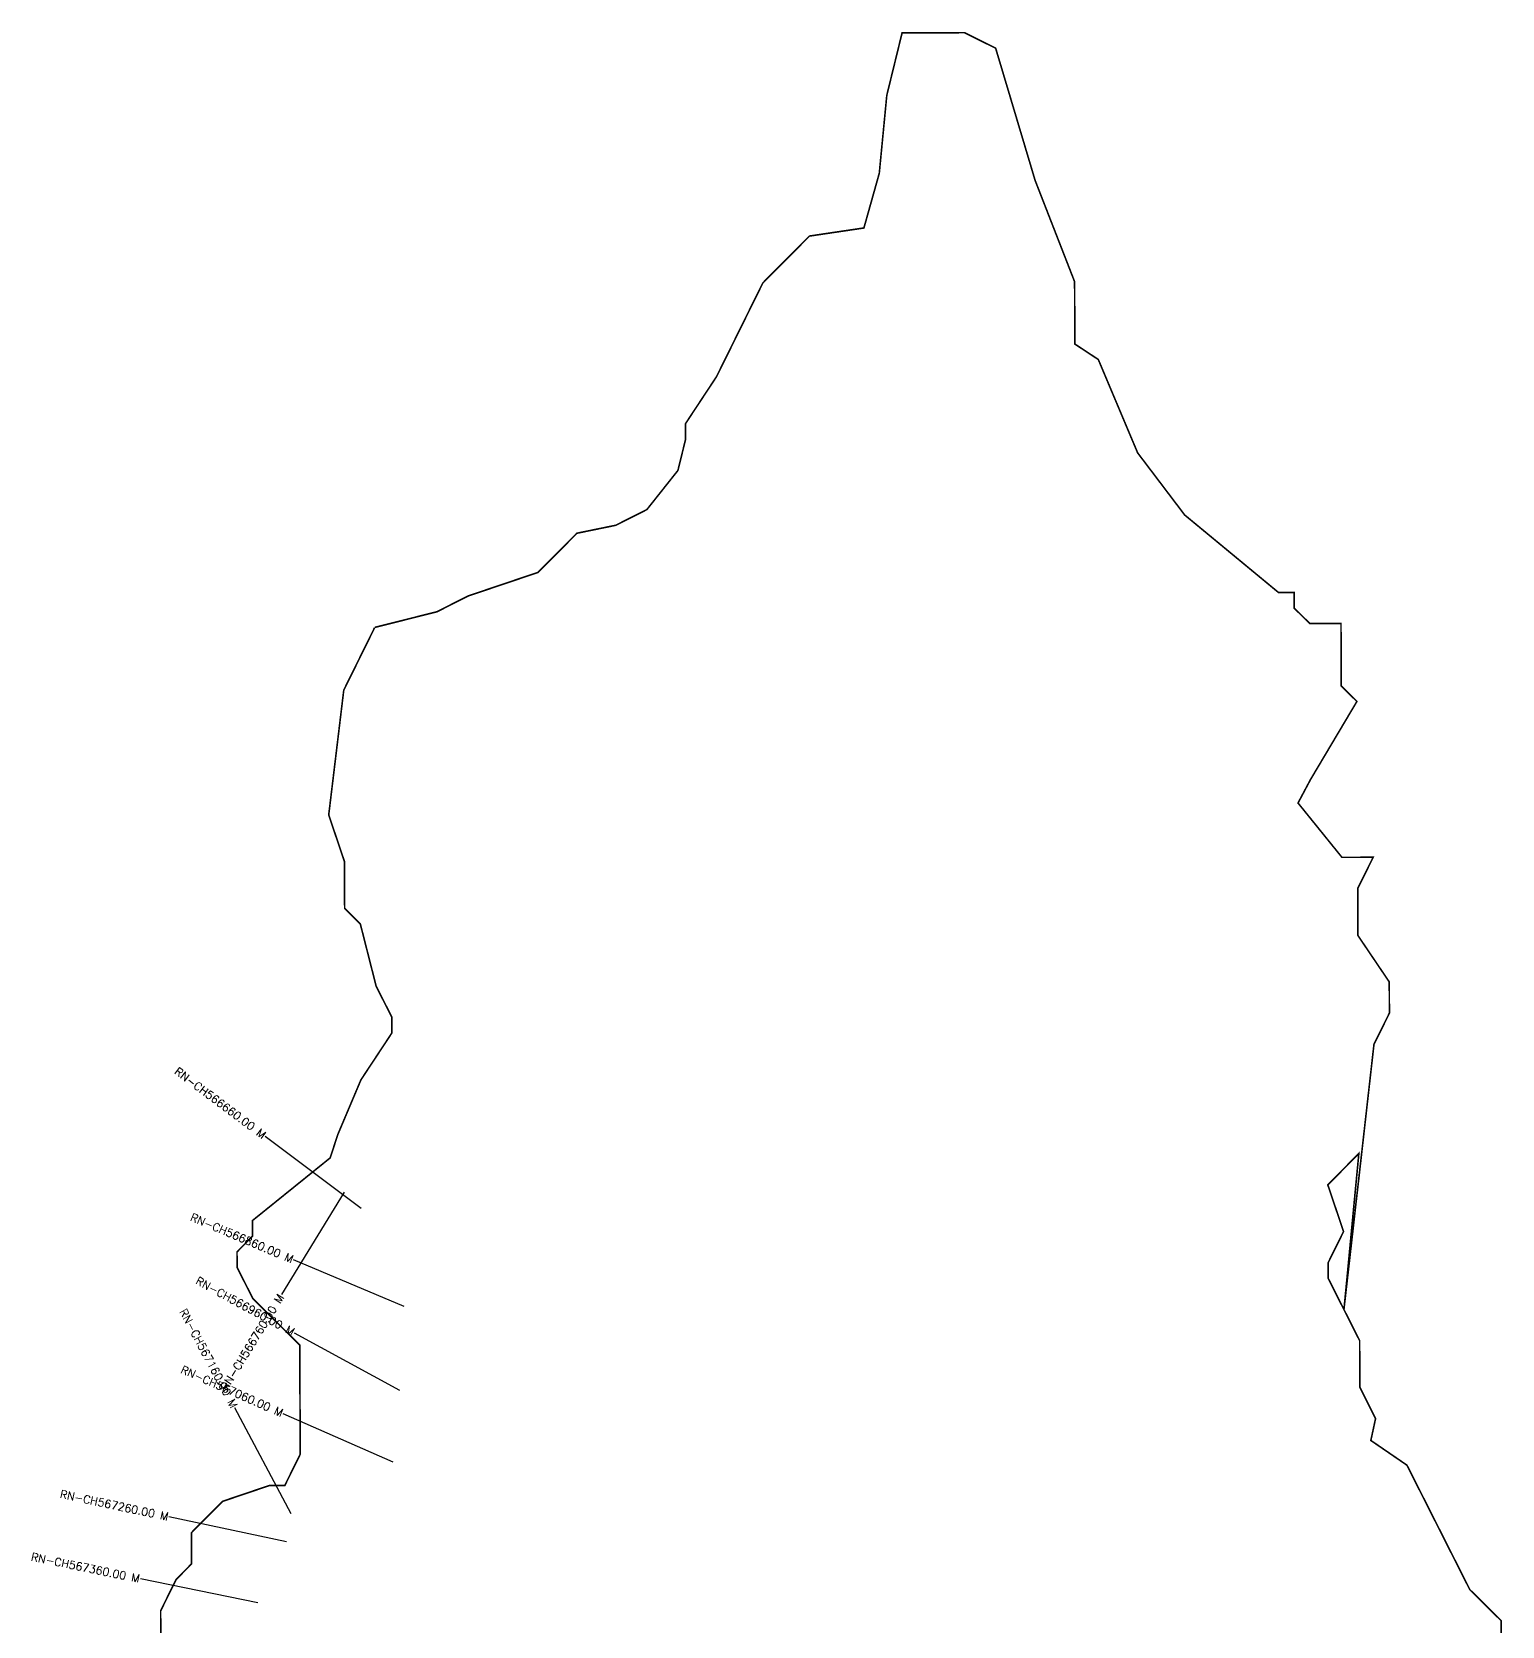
# Model space of a CAD drawing. Header units: metres. Extents: x 320421 to 323054, y 1841156 to 1849189.
# Drawn here: x 320433 to 322270, y 1847197 to 1849189 of the extents above; entities that cross this region are included whole.
import ezdxf
from ezdxf.enums import TextEntityAlignment as Align

# ---------------------------------------------------------------- set-up
doc = ezdxf.new("R2010")
doc.units = ezdxf.units.M
doc.layers.add('CS', color=134, linetype='Continuous')
doc.layers.add('CSMark', color=6, linetype='Continuous')
doc.styles.get("Standard").update_dxf_attribs({"font": 'simplex.shx'})

msp = doc.modelspace()

# ---------------------------------------------------------------- linework, layer by layer
at = {"color": 6, "const_width": 2, "flags": 128}
for points in [[(320861.5, 1848445), (320939.1, 1848464.5), (320978, 1848484.2), (321065.5, 1848513.7), (321114, 1848562.6), (321162.7, 1848572.6), (321201.5, 1848592.2), (321240.3, 1848641.1), (321249.2, 1848677.3), (321249.9, 1848680.1), (321249.8, 1848699.6), (321279.5, 1848744.6), (321288.5, 1848758.2), (321346.4, 1848875.3), (321404.6, 1848933.9), (321472.7, 1848944), (321491.9, 1849012.3), (321501.3, 1849109.7), (321520.4, 1849187.7), (321598.3, 1849188), (321637.3, 1849168.7), (321686.7, 1849003.3), (321736, 1848876.9), (321736.3, 1848799), (321765.6, 1848779.7), (321814.8, 1848663), (321873.6, 1848585.4), (321990.9, 1848488.5), (322010.3, 1848488.5), (322010.4, 1848469.1), (322030, 1848449.7), (322068.9, 1848449.8), (322069.2, 1848371.9), (322088.8, 1848352.5), (322030.8, 1848254.9), (322015.2, 1848225.6), (322070.1, 1848157.7), (322109.1, 1848157.8), (322089.8, 1848118.8), (322089.8, 1848060.4), (322129.2, 1848002.1), (322129.4, 1847963.1), (322110.1, 1847924.1), (322090.8, 1847753.3), (322087.6, 1847725.4), (322082.9, 1847683.5), (322072.9, 1847595.8), (322072.7, 1847594.3), (322072.7, 1847593.8), (322072.6, 1847593.1), (322072.6, 1847592.9), (322072.6, 1847592.9), (322072.6, 1847592.8), (322072.6, 1847592.8), (322072.6, 1847592.8), (322072.6, 1847592.8), (322072.6, 1847592.9), (322072.6, 1847593), (322072.9, 1847595.7), (322073.1, 1847597.9), (322073.9, 1847606.5), (322074.8, 1847615.7), (322077, 1847638.6), (322081, 1847680.7), (322091.2, 1847787.7), (322052.4, 1847748.5), (322072.1, 1847690.2), (322052.8, 1847651.2), (322052.9, 1847631.7), (322092.2, 1847553.9), (322092.5, 1847495.5), (322112.1, 1847456.6), (322106.2, 1847429.2), (322151.3, 1847398.3), (322229.9, 1847242.8), (322269, 1847204.1), (322269.2, 1847145.7)], [(320594.4, 1847080.1), (320593.9, 1847216.4), (320613.2, 1847255.5), (320632.5, 1847275), (320632.4, 1847314), (320671.2, 1847353.1), (320729.5, 1847372.8), (320749, 1847372.9), (320766.4, 1847408.1), (320768.3, 1847412), (320767.7, 1847548.3), (320709.1, 1847606.5), (320689.4, 1847645.4), (320689.3, 1847664.8), (320708.7, 1847684.4), (320708.6, 1847703.9), (320805.7, 1847782.2), (320815.3, 1847811.5), (320844.2, 1847879.8), (320882.9, 1847938.4), (320882.9, 1847957.8), (320863.2, 1847996.7), (320843.4, 1848074.5), (320823.8, 1848094), (320823.6, 1848152.4), (320803.9, 1848210.7), (320822.7, 1848366.6), (320861.3, 1848444.7)]]:
    msp.add_lwpolyline(points, dxfattribs=at)
at = {"layer": 'CS'}
for p, q in [((320844.5, 1847718.9), (320724.5, 1847808.8)), ((320823.1, 1847739.6), (320744.8, 1847611.7)), ((320898.2, 1847596.5), (320760, 1847654.8)), ((320892.8, 1847491.7), (320761.1, 1847563.4)), ((320756.9, 1847337.5), (320686.6, 1847470)), ((320884.3, 1847402.2), (320747.1, 1847462.6)), ((320751.1, 1847302.5), (320604.3, 1847333.7)), ((320715.4, 1847226.4), (320568.5, 1847256.3))]:
    msp.add_line(p, q, dxfattribs=at)

# ---------------------------------------------------------------- texts
at = {"layer": 'CSMark'}
for s, rotation, p in [('RN-CH566660.00 M', 323.1773, (320723.7, 1847809.4)), ('RN-CH566860.00 M', 337.1163, (320759.1, 1847655.2)), ('RN-CH566960.00 M', 331.4233, (320760.2, 1847563.9)), ('RN-CH566760.00 M', 58.5533, (320744.3, 1847610.8)), ('RN-CH567160.00 M', 297.9667, (320686.1, 1847470.8)), ('RN-CH567060.00 M', 336.2285, (320746.2, 1847463)), ('RN-CH567260.00 M', 348.0011, (320603.4, 1847333.9)), ('RN-CH567360.00 M', 348.4724, (320567.5, 1847256.5))]:
    msp.add_text(s, height=10, rotation=rotation, dxfattribs=at).set_placement(p, align=Align.MIDDLE_RIGHT)

doc.saveas('drawing.dxf')
